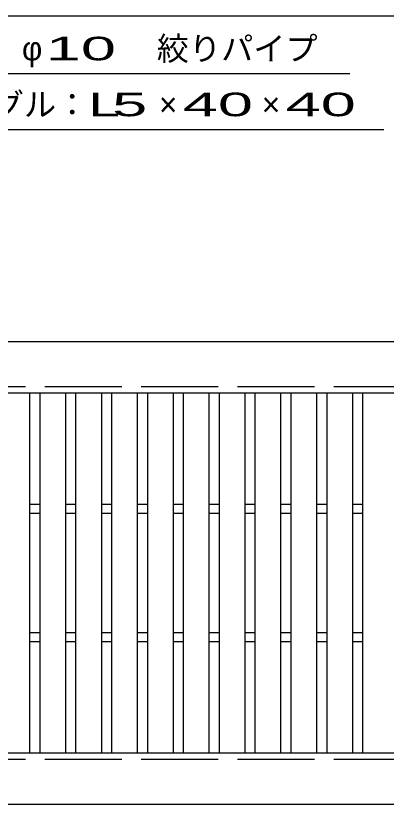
# Model space of a CAD drawing. Units: millimetres, scale not verified. Extents: x -1820 to 1731, y -1282 to 1054.
# Drawn here: x -992 to -703, y -22 to 592 of the extents above; entities that cross this region are included whole.
import ezdxf
from ezdxf.enums import TextEntityAlignment as Align

# ---------------------------------------------------------------- set-up
doc = ezdxf.new("R2010")
doc.units = ezdxf.units.MM
doc.header["$LTSCALE"] = 10
doc.linetypes.add('DASHED', pattern=[7.5, 6, -1.5])
doc.layers.add('16', color=3, linetype='Continuous', lineweight=25)
doc.layers.add('22', color=2, linetype='Continuous', lineweight=25)
doc.styles.add('ベクトル', font='')
doc.styles.get('ベクトル').set_extended_font_data('ベクトル')

msp = doc.modelspace()

# ---------------------------------------------------------------- linework, layer by layer
at = {"layer": '16'}
for p, q in [((-1419, 338.5), (-423, 338.5)), ((-1419, 298.5), (-423, 298.5)), ((-1000.5, 298.5), (-980.5, 298.5)), ((-980.5, 18.5), (-980.5, 298.5)), ((-972.6, 18.5), (-972.6, 298.5)), ((-972.6, 298.5), (-952.6, 298.5)), ((-952.6, 18.5), (-952.6, 298.5)), ((-944.7, 18.5), (-944.7, 298.5)), ((-944.7, 298.5), (-924.7, 298.5)), ((-924.7, 18.5), (-924.7, 298.5)), ((-916.8, 18.5), (-916.8, 298.5)), ((-916.8, 298.5), (-896.8, 298.5)), ((-896.8, 18.5), (-896.8, 298.5)), ((-888.9, 18.5), (-888.9, 298.5)), ((-888.9, 298.5), (-868.9, 298.5)), ((-868.9, 18.5), (-868.9, 298.5)), ((-861, 18.5), (-861, 298.5)), ((-861, 298.5), (-841, 298.5)), ((-841, 18.5), (-841, 298.5)), ((-833.1, 18.5), (-833.1, 298.5)), ((-833.1, 298.5), (-813.1, 298.5)), ((-813.1, 18.5), (-813.1, 298.5)), ((-805.2, 18.5), (-805.2, 298.5)), ((-805.2, 298.5), (-785.2, 298.5)), ((-785.2, 18.5), (-785.2, 298.5)), ((-777.3, 18.5), (-777.3, 298.5)), ((-777.3, 298.5), (-757.3, 298.5)), ((-757.3, 18.5), (-757.3, 298.5)), ((-749.4, 18.5), (-749.4, 298.5)), ((-749.4, 298.5), (-729.4, 298.5)), ((-729.4, 18.5), (-729.4, 298.5)), ((-721.5, 18.5), (-721.5, 298.5)), ((-721.5, 298.5), (-701.5, 298.5)), ((-980.5, 212), (-972.6, 212)), ((-952.6, 212), (-944.7, 212)), ((-924.7, 212), (-916.8, 212)), ((-896.8, 212), (-888.9, 212)), ((-868.9, 212), (-861, 212)), ((-841, 212), (-833.1, 212)), ((-813.1, 212), (-805.2, 212)), ((-785.2, 212), (-777.3, 212)), ((-757.3, 212), (-749.4, 212)), ((-729.4, 212), (-721.5, 212)), ((-980.5, 205), (-972.6, 205)), ((-952.6, 205), (-944.7, 205)), ((-924.7, 205), (-916.8, 205)), ((-896.8, 205), (-888.9, 205)), ((-868.9, 205), (-861, 205)), ((-841, 205), (-833.1, 205)), ((-813.1, 205), (-805.2, 205)), ((-785.2, 205), (-777.3, 205)), ((-757.3, 205), (-749.4, 205)), ((-729.4, 205), (-721.5, 205)), ((-980.5, 112), (-972.6, 112)), ((-952.6, 112), (-944.7, 112)), ((-924.7, 112), (-916.8, 112)), ((-896.8, 112), (-888.9, 112)), ((-868.9, 112), (-861, 112)), ((-841, 112), (-833.1, 112)), ((-813.1, 112), (-805.2, 112)), ((-785.2, 112), (-777.3, 112)), ((-757.3, 112), (-749.4, 112)), ((-729.4, 112), (-721.5, 112)), ((-980.5, 105), (-972.6, 105)), ((-952.6, 105), (-944.7, 105)), ((-924.7, 105), (-916.8, 105)), ((-896.8, 105), (-888.9, 105)), ((-868.9, 105), (-861, 105)), ((-841, 105), (-833.1, 105)), ((-813.1, 105), (-805.2, 105)), ((-785.2, 105), (-777.3, 105)), ((-757.3, 105), (-749.4, 105)), ((-729.4, 105), (-721.5, 105)), ((-1419, 18.5), (-423, 18.5)), ((-1000.5, 18.5), (-980.5, 18.5)), ((-972.6, 18.5), (-952.6, 18.5)), ((-944.7, 18.5), (-924.7, 18.5)), ((-916.8, 18.5), (-896.8, 18.5)), ((-888.9, 18.5), (-868.9, 18.5)), ((-861, 18.5), (-841, 18.5)), ((-833.1, 18.5), (-813.1, 18.5)), ((-805.2, 18.5), (-785.2, 18.5)), ((-777.3, 18.5), (-757.3, 18.5)), ((-749.4, 18.5), (-729.4, 18.5)), ((-721.5, 18.5), (-701.5, 18.5)), ((-1419, -21.5), (-423, -21.5))]:
    msp.add_line(p, q, dxfattribs=at)
at = {"layer": '16', "linetype": 'DASHED'}
for p, q in [((-1419, 303.5), (-423, 303.5)), ((-1419, 13.5), (-423, 13.5))]:
    msp.add_line(p, q, dxfattribs=at)
at = {"layer": '22', "color": 4}
for p, q in [((-1184, 592), (-644, 592)), ((-1171.75, 547), (-731.75, 547)), ((-1145.15, 503.5), (-705.15, 503.5))]:
    msp.add_line(p, q, dxfattribs=at)

# ---------------------------------------------------------------- texts
at = {"layer": '22', "style": 'ベクトル'}
for s, p in [('絞りパイプ', (-881.75, 566.5)), ('φ', (-986.75, 566.5)), ('エンドアングル：', (-1135.15, 523)), ('×', (-880.15, 523)), ('×', (-800.15, 523))]:
    msp.add_text(s, height=18.33, dxfattribs=at).set_placement(p, align=Align.MIDDLE_LEFT)
for s, width, p in [(' 10 ', 2, (-981.75, 566.5)), ('L', 1.8, (-935.15, 523)), (' 5 ', 2, (-930.15, 523)), (' 40 ', 2, (-875.15, 523)), (' 40 ', 2, (-795.15, 523))]:
    msp.add_text(s, height=18.33, dxfattribs=dict(at, width=width)).set_placement(p, align=Align.MIDDLE_LEFT)

doc.saveas('drawing.dxf')
